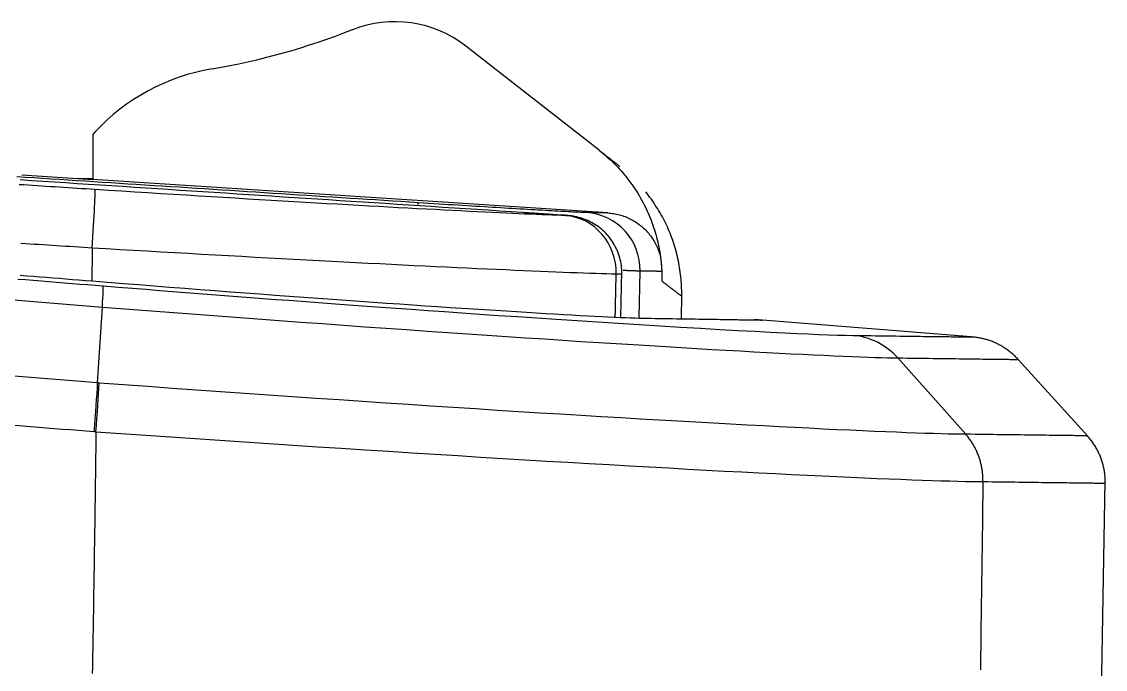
# Model space of a CAD drawing. Extents: x 0 to 395, y 0 to 289.
# Drawn here: x 235.1 to 244.5, y 152.59 to 158.21 of the extents above; entities that cross this region are included whole.
import ezdxf

# ---------------------------------------------------------------- set-up
doc = ezdxf.new("R2010")
doc.units = 0
doc.header["$LTSCALE"] = 10
doc.header["$MEASUREMENT"] = 0
doc.layers.add('1', color=7, linetype='CONTINUOUS')

msp = doc.modelspace()

# ---------------------------------------------------------------- linework, layer by layer
at = {"layer": '1'}
for p, q in [((240.1072, 157.0897), (238.9498, 157.9934)), ((235.7335, 157.246), (235.7165, 157.2276)), ((235.7165, 157.2276), (235.7165, 156.8349)), ((235.7165, 156.8335), (235.1, 156.8733)), ((232.4318, 156), (235.7996, 155.7297)), ((240.4553, 155.6357), (240.4624, 156.0416)), ((240.8199, 155.6283), (240.8235, 155.8367)), ((235.7587, 155.0717), (235.7996, 155.7297)), ((243.3331, 155.471), (241.4512, 155.6228)), ((235.7587, 155.0717), (232.3199, 155.3477)), ((243.2854, 154.6263), (242.6957, 155.2886)), ((244.4213, 149.9463), (244.4959, 154.2214))]:
    msp.add_line(p, q, dxfattribs=at)
for points in [[(240.1072, 157.0897), (240.1143, 157.0842), (240.1212, 157.0788), (240.1279, 157.0735), (240.1346, 157.0683), (240.141, 157.0633), (240.1474, 157.0583), (240.1535, 157.0535), (240.1596, 157.0488), (240.1655, 157.0442), (240.1713, 157.0397), (240.1769, 157.0353), (240.1824, 157.031), (240.1877, 157.0268), (240.1929, 157.0228), (240.1979, 157.0188), (240.2028, 157.015), (240.2076, 157.0113), (240.2122, 157.0077), (240.2167, 157.0042), (240.221, 157.0008), (240.2252, 156.9975), (240.2293, 156.9944), (240.2332, 156.9913), (240.237, 156.9884), (240.2406, 156.9855), (240.2441, 156.9828), (240.2474, 156.9802), (240.2506, 156.9777), (240.2537, 156.9753), (240.2566, 156.973), (240.2594, 156.9709), (240.262, 156.9688), (240.2645, 156.9669), (240.2668, 156.965), (240.269, 156.9633), (240.2711, 156.9617), (240.273, 156.9602), (240.2748, 156.9588), (240.2764, 156.9575), (240.2779, 156.9564), (240.2793, 156.9553), (240.2805, 156.9544), (240.2816, 156.9535), (240.2825, 156.9528), (240.2833, 156.9522), (240.2839, 156.9517), (240.2845, 156.9513), (240.2848, 156.951), (240.285, 156.9508), (240.2851, 156.9508)], [(240.1072, 157.0897), (240.1245, 157.076), (240.1415, 157.062), (240.1583, 157.0479), (240.1748, 157.0335), (240.1911, 157.0188), (240.2071, 157.004), (240.2229, 156.9889), (240.2384, 156.9736), (240.2536, 156.958), (240.2687, 156.9423), (240.2834, 156.9263), (240.298, 156.9101), (240.3122, 156.8936), (240.3263, 156.877), (240.3401, 156.8601), (240.3536, 156.843), (240.3669, 156.8256), (240.3799, 156.8081), (240.3927, 156.7903), (240.4053, 156.7722), (240.4176, 156.754), (240.4296, 156.7355), (240.4413, 156.7168), (240.4527, 156.698), (240.4638, 156.6791), (240.4746, 156.66), (240.485, 156.6408), (240.4952, 156.6215), (240.505, 156.602), (240.5146, 156.5824), (240.5238, 156.5627), (240.5327, 156.5428), (240.5413, 156.5228), (240.5496, 156.5027), (240.5576, 156.4824), (240.5652, 156.462), (240.5726, 156.4415), (240.5796, 156.4208), (240.5864, 156.4), (240.5928, 156.3791), (240.5989, 156.3581), (240.6047, 156.3369), (240.6102, 156.3155), (240.6153, 156.2941), (240.6201, 156.2725), (240.6246, 156.2509), (240.6287, 156.2293), (240.6325, 156.2075), (240.636, 156.1857), (240.6391, 156.1639)], [(238.5372, 156.6346), (238.4631, 156.6394), (238.3891, 156.6442), (238.3151, 156.6489), (238.241, 156.6537), (238.167, 156.6585), (238.093, 156.6633), (238.0189, 156.668), (237.9449, 156.6728), (237.8708, 156.6776), (237.7968, 156.6824), (237.7228, 156.6871), (237.6487, 156.6919), (237.5747, 156.6967), (237.5007, 156.7014), (237.4266, 156.7062), (237.3526, 156.711), (237.2785, 156.7158), (237.2045, 156.7205), (237.1305, 156.7253), (237.0564, 156.7301), (236.9824, 156.7349), (236.9084, 156.7396), (236.8343, 156.7444), (236.7603, 156.7492), (236.6862, 156.754), (236.6122, 156.7587), (236.5382, 156.7635), (236.4641, 156.7683), (236.3901, 156.7731), (236.3161, 156.7778), (236.242, 156.7826), (236.168, 156.7874), (236.0939, 156.7922), (236.0199, 156.7969), (235.9459, 156.8017), (235.8718, 156.8065), (235.7978, 156.8113), (235.7237, 156.816), (235.6497, 156.8208), (235.5757, 156.8256), (235.5016, 156.8304), (235.4276, 156.8351), (235.3536, 156.8399), (235.2795, 156.8447), (235.2055, 156.8495), (235.1314, 156.8542), (235.0574, 156.859)], [(235.0866, 156.8348), (235.1857, 156.8284), (235.2847, 156.822), (235.3837, 156.8156), (235.4827, 156.8092), (235.5818, 156.8027), (235.6808, 156.7963), (235.7798, 156.7899), (235.8788, 156.7835), (235.9779, 156.7771), (236.0769, 156.7707), (236.1759, 156.7642), (236.2749, 156.7578), (236.374, 156.7514), (236.473, 156.745), (236.572, 156.7386), (236.671, 156.7322), (236.77, 156.7257), (236.8691, 156.7193), (236.9681, 156.7129), (237.0671, 156.7065), (237.1661, 156.7001), (237.2652, 156.6937), (237.3642, 156.6872), (237.4632, 156.6808), (237.5622, 156.6744), (237.6612, 156.668), (237.7603, 156.6616), (237.8593, 156.6552), (237.9583, 156.6487), (238.0573, 156.6423), (238.1564, 156.6359), (238.2554, 156.6295), (238.3544, 156.6231), (238.4534, 156.6167), (238.5524, 156.6102), (238.6515, 156.6038), (238.7505, 156.5974), (238.8495, 156.591), (238.9485, 156.5846), (239.0476, 156.5782), (239.1466, 156.5717), (239.2456, 156.5653), (239.3446, 156.5589), (239.4436, 156.5525)], [(235.7165, 156.8442), (235.587, 156.8419)], [(240.1827, 156.5466), (240.0934, 156.5524), (240.0041, 156.5582), (239.9148, 156.5639), (239.8254, 156.5697), (239.7361, 156.5755), (239.6468, 156.5812), (239.5575, 156.587), (239.4681, 156.5928), (239.3788, 156.5985), (239.2895, 156.6043), (239.2002, 156.6101), (239.1108, 156.6158), (239.0215, 156.6216), (238.9322, 156.6274), (238.8429, 156.6331), (238.7535, 156.6389), (238.6642, 156.6446), (238.5749, 156.6504), (238.4856, 156.6562), (238.3962, 156.6619), (238.3069, 156.6677), (238.2176, 156.6735), (238.1283, 156.6792), (238.0389, 156.685), (237.9496, 156.6908), (237.8603, 156.6965), (237.771, 156.7023), (237.6816, 156.7081), (237.5923, 156.7138), (237.503, 156.7196), (237.4137, 156.7254), (237.3243, 156.7311), (237.235, 156.7369), (237.1457, 156.7427), (237.0564, 156.7484), (236.967, 156.7542), (236.8777, 156.76), (236.7884, 156.7657), (236.6991, 156.7715), (236.6097, 156.7773), (236.5204, 156.783), (236.4311, 156.7888), (236.3418, 156.7946), (236.2524, 156.8003), (236.1631, 156.8061), (236.0738, 156.8118), (235.9845, 156.8176), (235.8951, 156.8234), (235.8058, 156.8291), (235.7165, 156.8349)], [(235.7165, 156.8349), (235.7165, 156.8349), (235.7165, 156.8349), (235.7165, 156.8348), (235.7165, 156.8348), (235.7165, 156.8348), (235.7165, 156.8347), (235.7165, 156.8347), (235.7165, 156.8347), (235.7165, 156.8347), (235.7165, 156.8346), (235.7165, 156.8346), (235.7165, 156.8346), (235.7165, 156.8346), (235.7165, 156.8345), (235.7165, 156.8345), (235.7165, 156.8345), (235.7165, 156.8345), (235.7165, 156.8344), (235.7165, 156.8344), (235.7165, 156.8344), (235.7165, 156.8343), (235.7165, 156.8343), (235.7165, 156.8343), (235.7165, 156.8343), (235.7165, 156.8342), (235.7165, 156.8342), (235.7165, 156.8342), (235.7165, 156.8342), (235.7165, 156.8341), (235.7165, 156.8341), (235.7165, 156.8341), (235.7165, 156.834), (235.7165, 156.834), (235.7165, 156.834), (235.7165, 156.834), (235.7165, 156.8339), (235.7165, 156.8339), (235.7165, 156.8339), (235.7165, 156.8339), (235.7165, 156.8338), (235.7165, 156.8338), (235.7165, 156.8338), (235.7165, 156.8337), (235.7165, 156.8337), (235.7165, 156.8337), (235.7165, 156.8337), (235.7165, 156.8336), (235.7165, 156.8336), (235.7165, 156.8336), (235.7165, 156.8335)], [(235.7356, 156.7489), (235.6969, 156.7514), (235.6583, 156.7539), (235.6196, 156.7564), (235.5809, 156.7589), (235.5423, 156.7614), (235.5036, 156.7638), (235.4649, 156.7663), (235.4263, 156.7688), (235.3876, 156.7713), (235.3489, 156.7738), (235.3103, 156.7763), (235.2716, 156.7788), (235.2329, 156.7813), (235.1943, 156.7837), (235.1556, 156.7862), (235.1169, 156.7887), (235.0783, 156.7912)], [(239.8143, 156.5229), (239.7776, 156.5241), (239.7386, 156.5255), (239.6974, 156.527), (239.6542, 156.5287), (239.6089, 156.5305), (239.5617, 156.5325), (239.5127, 156.5346), (239.4619, 156.5368), (239.4093, 156.5392), (239.3547, 156.5416), (239.2981, 156.5443), (239.2394, 156.547), (239.1784, 156.5499), (239.115, 156.553), (239.0492, 156.5562), (238.981, 156.5596), (238.9105, 156.5632), (238.8379, 156.5669), (238.7633, 156.5707), (238.6869, 156.5747), (238.6088, 156.5788), (238.5292, 156.583), (238.448, 156.5874), (238.3654, 156.5918), (238.2813, 156.5964), (238.1958, 156.6011), (238.1088, 156.6059), (238.0204, 156.6109), (237.9306, 156.6159), (237.8393, 156.6211), (237.7467, 156.6264), (237.6526, 156.6318), (237.5571, 156.6373), (237.4602, 156.6429), (237.3619, 156.6487), (237.2622, 156.6546), (237.1611, 156.6606), (237.0587, 156.6667), (236.9549, 156.6729), (236.8499, 156.6792), (236.7436, 156.6857), (236.6362, 156.6923), (236.5276, 156.699), (236.4179, 156.7058), (236.3071, 156.7127), (236.1951, 156.7197), (236.082, 156.7268), (235.9677, 156.7341), (235.8522, 156.7414), (235.7356, 156.7489)], [(240.8231, 155.8115), (240.8232, 155.832), (240.8232, 155.8525), (240.8228, 155.8728), (240.8222, 155.8931), (240.8214, 155.9133), (240.8202, 155.9334), (240.8188, 155.9534), (240.8172, 155.9733), (240.8153, 155.9931), (240.8131, 156.0129), (240.8106, 156.0325), (240.8079, 156.0521), (240.805, 156.0716), (240.8017, 156.091), (240.7982, 156.1102), (240.7945, 156.1295), (240.7905, 156.1486), (240.7862, 156.1676), (240.7816, 156.1865), (240.7768, 156.2054), (240.7718, 156.2241), (240.7664, 156.2428), (240.7608, 156.2614), (240.755, 156.2799), (240.7489, 156.2983), (240.7425, 156.3166), (240.7358, 156.3349), (240.7289, 156.353), (240.7218, 156.371), (240.7143, 156.389), (240.7066, 156.4069), (240.6987, 156.4247), (240.6905, 156.4424), (240.682, 156.46), (240.6732, 156.4775), (240.6642, 156.4949), (240.655, 156.5122), (240.6454, 156.5295), (240.6356, 156.5467), (240.6256, 156.5637), (240.6152, 156.5807), (240.6047, 156.5976), (240.5938, 156.6144), (240.5827, 156.6311), (240.5713, 156.6478), (240.5597, 156.6643), (240.5478, 156.6808), (240.5356, 156.6971), (240.5232, 156.7134), (240.5105, 156.7296)], [(239.9985, 156.5493), (239.9923, 156.5494), (239.9848, 156.5496), (239.976, 156.5499), (239.9659, 156.5502), (239.9546, 156.5507), (239.942, 156.5512), (239.9282, 156.5519), (239.9131, 156.5526), (239.8968, 156.5533), (239.8792, 156.5542), (239.8604, 156.5552), (239.8404, 156.5562), (239.8192, 156.5573), (239.7969, 156.5585), (239.7733, 156.5597), (239.7487, 156.5611), (239.7228, 156.5625), (239.6959, 156.564), (239.668, 156.5655), (239.6392, 156.5672), (239.6096, 156.5688), (239.5792, 156.5706), (239.5483, 156.5723), (239.5168, 156.5742), (239.485, 156.576), (239.4528, 156.5779), (239.4203, 156.5798), (239.3874, 156.5818), (239.3542, 156.5837), (239.3207, 156.5857), (239.2868, 156.5878), (239.2525, 156.5899), (239.2179, 156.5919), (239.1828, 156.5941), (239.1474, 156.5962), (239.1115, 156.5984), (239.075, 156.6007), (239.038, 156.603), (239.0004, 156.6053), (238.9621, 156.6077), (238.923, 156.6101), (238.8832, 156.6126), (238.8426, 156.6151), (238.8012, 156.6178), (238.759, 156.6204), (238.7161, 156.6231), (238.6725, 156.6259), (238.6281, 156.6288), (238.583, 156.6317), (238.5372, 156.6346)], [(239.4436, 156.5525), (239.4612, 156.5513), (239.4785, 156.5502), (239.4955, 156.5491), (239.5123, 156.548), (239.5289, 156.5469), (239.5453, 156.5458), (239.5615, 156.5447), (239.5775, 156.5436), (239.5933, 156.5425), (239.6089, 156.5414), (239.6241, 156.5403), (239.639, 156.5393), (239.6535, 156.5383), (239.6676, 156.5372), (239.6812, 156.5363), (239.6943, 156.5353), (239.7068, 156.5344), (239.7188, 156.5335), (239.7302, 156.5326), (239.741, 156.5318), (239.7511, 156.531), (239.7606, 156.5303), (239.7694, 156.5296), (239.7776, 156.5289), (239.7851, 156.5283), (239.792, 156.5277), (239.7984, 156.5271), (239.8041, 156.5266), (239.8093, 156.5262), (239.814, 156.5257), (239.8182, 156.5253), (239.8218, 156.5249), (239.825, 156.5246), (239.8278, 156.5243), (239.8302, 156.524), (239.8321, 156.5237), (239.8337, 156.5235), (239.8349, 156.5233), (239.8358, 156.5231), (239.8362, 156.5229), (239.8361, 156.5228), (239.8357, 156.5227), (239.8348, 156.5226), (239.8335, 156.5225), (239.8316, 156.5225), (239.8293, 156.5225), (239.8264, 156.5225), (239.823, 156.5226), (239.8189, 156.5227), (239.8143, 156.5229)], [(240.1827, 156.5466), (240.1798, 156.5467), (240.1768, 156.5467), (240.1737, 156.5468), (240.1707, 156.5468), (240.1676, 156.5469), (240.1645, 156.5469), (240.1613, 156.5469), (240.1582, 156.547), (240.155, 156.547), (240.1517, 156.5471), (240.1485, 156.5471), (240.1452, 156.5472), (240.1419, 156.5472), (240.1385, 156.5473), (240.1352, 156.5473), (240.1318, 156.5474), (240.1283, 156.5474), (240.1249, 156.5475), (240.1214, 156.5475), (240.1179, 156.5476), (240.1143, 156.5476), (240.1108, 156.5477), (240.1072, 156.5477), (240.1035, 156.5478), (240.0999, 156.5478), (240.0962, 156.5479), (240.0924, 156.5479), (240.0887, 156.548), (240.0849, 156.548), (240.0811, 156.5481), (240.0773, 156.5481), (240.0734, 156.5482), (240.0695, 156.5482), (240.0656, 156.5483), (240.0616, 156.5484), (240.0576, 156.5484), (240.0536, 156.5485), (240.0495, 156.5485), (240.0454, 156.5486), (240.0413, 156.5486), (240.0372, 156.5487), (240.033, 156.5488), (240.0288, 156.5488), (240.0246, 156.5489), (240.0203, 156.5489), (240.016, 156.549), (240.0117, 156.5491), (240.0073, 156.5491), (240.0029, 156.5492), (239.9985, 156.5493)], [(240.1827, 156.5466), (240.1955, 156.5456), (240.2083, 156.5443), (240.2209, 156.5427), (240.2335, 156.5408), (240.246, 156.5385), (240.2584, 156.536), (240.2708, 156.5331), (240.283, 156.5299), (240.2952, 156.5264), (240.3074, 156.5226), (240.3194, 156.5185), (240.3314, 156.5141), (240.3433, 156.5093), (240.3551, 156.5042), (240.3668, 156.4989), (240.3782, 156.4933), (240.3895, 156.4874), (240.4006, 156.4812), (240.4115, 156.4748), (240.4223, 156.4681), (240.4329, 156.4611), (240.4433, 156.4539), (240.4536, 156.4463), (240.4636, 156.4385), (240.4735, 156.4305), (240.4833, 156.4221), (240.4928, 156.4135), (240.5021, 156.4047), (240.5111, 156.3957), (240.5199, 156.3864), (240.5284, 156.377), (240.5367, 156.3674), (240.5447, 156.3575), (240.5524, 156.3475), (240.5599, 156.3373), (240.5672, 156.3268), (240.5742, 156.3162), (240.5809, 156.3054), (240.5874, 156.2943), (240.5936, 156.2831), (240.5995, 156.2717), (240.6052, 156.2602), (240.6105, 156.2486), (240.6155, 156.2368), (240.6202, 156.225), (240.6246, 156.213), (240.6286, 156.2009), (240.6324, 156.1887), (240.6359, 156.1763), (240.6391, 156.1639)], [(240.3022, 155.9828), (240.3033, 156.0007), (240.3039, 156.0184), (240.3037, 156.0361), (240.303, 156.0537), (240.3017, 156.0712), (240.2997, 156.0887), (240.2971, 156.1062), (240.2939, 156.1235), (240.29, 156.1408), (240.2856, 156.158), (240.2806, 156.1749), (240.2749, 156.1917), (240.2687, 156.2083), (240.2619, 156.2246), (240.2545, 156.2406), (240.2466, 156.2564), (240.2381, 156.2718), (240.2291, 156.287), (240.2196, 156.3018), (240.2095, 156.3162), (240.199, 156.3303), (240.1879, 156.344), (240.1765, 156.3573), (240.1645, 156.3701), (240.1522, 156.3826), (240.1394, 156.3945), (240.1263, 156.406), (240.1127, 156.417), (240.0988, 156.4275), (240.0846, 156.4375), (240.07, 156.447), (240.0551, 156.4559), (240.0398, 156.4643), (240.0243, 156.4721), (240.0086, 156.4793), (239.9926, 156.4859), (239.9765, 156.492), (239.9604, 156.4975), (239.9443, 156.5025), (239.9283, 156.507), (239.9125, 156.511), (239.897, 156.5145), (239.8819, 156.5176), (239.8671, 156.5202), (239.8528, 156.5223), (239.8388, 156.5239), (239.825, 156.5251), (239.8116, 156.5258), (239.7984, 156.526), (239.7853, 156.5257)], [(235.7121, 156.2413), (235.6734, 156.2438), (235.6347, 156.2463), (235.5961, 156.2487), (235.5574, 156.2512), (235.5187, 156.2537), (235.4801, 156.2562), (235.4414, 156.2587), (235.4027, 156.2612), (235.3641, 156.2637), (235.3254, 156.2662), (235.2867, 156.2686), (235.2481, 156.2711), (235.2094, 156.2736), (235.1707, 156.2761), (235.1321, 156.2786), (235.0934, 156.2811)], [(235.7121, 156.2413), (235.712, 156.2356), (235.7119, 156.2299), (235.7118, 156.2242), (235.7118, 156.2185), (235.7117, 156.2128), (235.7116, 156.2071), (235.7115, 156.2014), (235.7114, 156.1957), (235.7114, 156.19), (235.7113, 156.1844), (235.7112, 156.1787), (235.7111, 156.173), (235.711, 156.1673), (235.7109, 156.1616), (235.7109, 156.1559), (235.7108, 156.1502), (235.7107, 156.1445), (235.7106, 156.1388), (235.7105, 156.1331), (235.7105, 156.1274), (235.7104, 156.1217), (235.7103, 156.116), (235.7102, 156.1104), (235.7101, 156.1047), (235.71, 156.099), (235.71, 156.0933), (235.7099, 156.0876), (235.7098, 156.0819), (235.7097, 156.0762), (235.7096, 156.0705), (235.7096, 156.0648), (235.7095, 156.0591), (235.7094, 156.0534), (235.7093, 156.0477), (235.7092, 156.042), (235.7092, 156.0364), (235.7091, 156.0307), (235.709, 156.025), (235.7089, 156.0193), (235.7088, 156.0136), (235.7087, 156.0079), (235.7087, 156.0022), (235.7086, 155.9965), (235.7085, 155.9908), (235.7084, 155.9851), (235.7083, 155.9794), (235.7083, 155.9737), (235.7082, 155.968), (235.7081, 155.9624), (235.708, 155.9567)], [(240.2546, 156.0144), (240.2142, 156.0155), (240.171, 156.0167), (240.1252, 156.0182), (240.0767, 156.0198), (240.0255, 156.0215), (239.9716, 156.0235), (239.9152, 156.0256), (239.8563, 156.0278), (239.7948, 156.0302), (239.7308, 156.0328), (239.6644, 156.0355), (239.5956, 156.0383), (239.5244, 156.0413), (239.4509, 156.0445), (239.3751, 156.0477), (239.2971, 156.0512), (239.2169, 156.0548), (239.1345, 156.0585), (239.0501, 156.0624), (238.9636, 156.0664), (238.8751, 156.0705), (238.7847, 156.0748), (238.6924, 156.0793), (238.5983, 156.0838), (238.5024, 156.0886), (238.4048, 156.0934), (238.3056, 156.0984), (238.2047, 156.1035), (238.1023, 156.1088), (237.9984, 156.1141), (237.8931, 156.1196), (237.7865, 156.1252), (237.6786, 156.1308), (237.5694, 156.1366), (237.4591, 156.1425), (237.3477, 156.1485), (237.2353, 156.1546), (237.1219, 156.1608), (237.0077, 156.1671), (236.8926, 156.1734), (236.7768, 156.1799), (236.6603, 156.1864), (236.5432, 156.193), (236.4255, 156.1997), (236.3074, 156.2064), (236.1889, 156.2133), (236.07, 156.2202), (235.9509, 156.2272), (235.8315, 156.2342), (235.7121, 156.2413)], [(240.6391, 156.1639), (240.6394, 156.1614), (240.6397, 156.1589), (240.64, 156.1564), (240.6404, 156.1538), (240.6407, 156.1513), (240.641, 156.1488), (240.6413, 156.1463), (240.6416, 156.1438), (240.6419, 156.1413), (240.6422, 156.1388), (240.6425, 156.1363), (240.6428, 156.1338), (240.643, 156.1313), (240.6433, 156.1288), (240.6436, 156.1263), (240.6438, 156.1237), (240.6441, 156.1212), (240.6444, 156.1187), (240.6446, 156.1162), (240.6449, 156.1137), (240.6451, 156.1112), (240.6453, 156.1087), (240.6456, 156.1062), (240.6458, 156.1037), (240.646, 156.1012), (240.6462, 156.0987), (240.6465, 156.0962), (240.6467, 156.0937), (240.6469, 156.0912), (240.6471, 156.0887), (240.6473, 156.0862), (240.6475, 156.0837), (240.6477, 156.0812), (240.6478, 156.0787), (240.648, 156.0762), (240.6482, 156.0737), (240.6484, 156.0712), (240.6485, 156.0687), (240.6487, 156.0662), (240.6488, 156.0637), (240.649, 156.0612), (240.6491, 156.0587), (240.6493, 156.0562), (240.6494, 156.0537), (240.6496, 156.0512), (240.6497, 156.0487), (240.6498, 156.0463), (240.6499, 156.0438), (240.6501, 156.0413), (240.6502, 156.0388)], [(235.0658, 155.9729), (235.1331, 155.9674), (235.2005, 155.962), (235.2679, 155.9566), (235.3352, 155.9512), (235.4026, 155.9458), (235.4699, 155.9404), (235.5373, 155.935), (235.6047, 155.9296), (235.672, 155.9242), (235.7394, 155.9188), (235.8068, 155.9134)], [(235.0874, 156.0065), (235.144, 156.002), (235.2006, 155.9974), (235.2572, 155.9929), (235.3137, 155.9883), (235.3703, 155.9838), (235.4269, 155.9793), (235.4835, 155.9747), (235.5401, 155.9702), (235.5966, 155.9656), (235.6532, 155.9611), (235.7098, 155.9565)], [(240.2467, 155.6448), (240.2468, 155.6521), (240.247, 155.6594), (240.2471, 155.6667), (240.2473, 155.674), (240.2475, 155.6813), (240.2476, 155.6886), (240.2478, 155.696), (240.2479, 155.7033), (240.2481, 155.7106), (240.2482, 155.7179), (240.2484, 155.7253), (240.2486, 155.7326), (240.2487, 155.74), (240.2489, 155.7473), (240.249, 155.7546), (240.2492, 155.762), (240.2493, 155.7694), (240.2495, 155.7767), (240.2497, 155.7841), (240.2498, 155.7915), (240.25, 155.7988), (240.2501, 155.8062), (240.2503, 155.8136), (240.2505, 155.821), (240.2506, 155.8284), (240.2508, 155.8358), (240.2509, 155.8431), (240.2511, 155.8505), (240.2512, 155.858), (240.2514, 155.8654), (240.2516, 155.8728), (240.2517, 155.8802), (240.2519, 155.8876), (240.252, 155.895), (240.2522, 155.9025), (240.2524, 155.9099), (240.2525, 155.9173), (240.2527, 155.9248), (240.2528, 155.9322), (240.253, 155.9397), (240.2532, 155.9471), (240.2533, 155.9546), (240.2535, 155.962), (240.2536, 155.9695), (240.2538, 155.977), (240.254, 155.9844), (240.2541, 155.9919), (240.2543, 155.9994), (240.2544, 156.0069), (240.2546, 156.0144)], [(240.3032, 156.0141), (240.3034, 156.0141), (240.3036, 156.0141), (240.3037, 156.014), (240.3038, 156.014), (240.3038, 156.014), (240.3038, 156.0139), (240.3037, 156.0139), (240.3036, 156.0139), (240.3034, 156.0138), (240.3032, 156.0138), (240.3029, 156.0138), (240.3026, 156.0138), (240.3022, 156.0137), (240.3018, 156.0137), (240.3013, 156.0137), (240.3008, 156.0137), (240.3002, 156.0137), (240.2996, 156.0137), (240.299, 156.0137), (240.2982, 156.0137), (240.2975, 156.0136), (240.2967, 156.0136), (240.2958, 156.0136), (240.2949, 156.0136), (240.294, 156.0136), (240.293, 156.0137), (240.2919, 156.0137), (240.2908, 156.0137), (240.2897, 156.0137), (240.2885, 156.0137), (240.2872, 156.0137), (240.2859, 156.0137), (240.2846, 156.0137), (240.2832, 156.0138), (240.2818, 156.0138), (240.2803, 156.0138), (240.2788, 156.0138), (240.2772, 156.0139), (240.2756, 156.0139), (240.2739, 156.0139), (240.2722, 156.014), (240.2704, 156.014), (240.2686, 156.014), (240.2667, 156.0141), (240.2648, 156.0141), (240.2629, 156.0142), (240.2608, 156.0142), (240.2588, 156.0143), (240.2567, 156.0143), (240.2546, 156.0144)], [(240.2957, 155.6427), (240.3038, 156.0418)], [(240.4624, 156.0416), (240.461, 156.0416), (240.4595, 156.0416), (240.458, 156.0417), (240.4564, 156.0417), (240.4548, 156.0417), (240.453, 156.0418), (240.4512, 156.0418), (240.4494, 156.0419), (240.4475, 156.0419), (240.4455, 156.042), (240.4435, 156.042), (240.4414, 156.0421), (240.4392, 156.0422), (240.437, 156.0422), (240.4347, 156.0423), (240.4324, 156.0424), (240.43, 156.0425), (240.4275, 156.0425), (240.425, 156.0426), (240.4224, 156.0427), (240.4197, 156.0428), (240.417, 156.0429), (240.4142, 156.043), (240.4114, 156.0431), (240.4085, 156.0432), (240.4055, 156.0433), (240.4025, 156.0434), (240.3994, 156.0436), (240.3963, 156.0437), (240.3931, 156.0438), (240.3898, 156.0439), (240.3865, 156.044), (240.3831, 156.0442), (240.3797, 156.0443), (240.3762, 156.0445), (240.3726, 156.0446), (240.369, 156.0447), (240.3653, 156.0449), (240.3615, 156.045), (240.3577, 156.0452), (240.3539, 156.0453), (240.3499, 156.0455), (240.3459, 156.0457), (240.3419, 156.0458), (240.3378, 156.046), (240.3336, 156.0462), (240.3294, 156.0463), (240.3251, 156.0465), (240.3208, 156.0467), (240.3164, 156.0469)], [(240.6528, 156.0388), (240.6496, 156.0389), (240.6465, 156.039), (240.6433, 156.039), (240.6401, 156.0391), (240.6368, 156.0391), (240.6336, 156.0392), (240.6303, 156.0392), (240.627, 156.0393), (240.6236, 156.0393), (240.6202, 156.0394), (240.6168, 156.0394), (240.6134, 156.0395), (240.6099, 156.0396), (240.6064, 156.0396), (240.6029, 156.0397), (240.5994, 156.0397), (240.5958, 156.0398), (240.5922, 156.0398), (240.5886, 156.0399), (240.5849, 156.0399), (240.5813, 156.04), (240.5775, 156.04), (240.5738, 156.0401), (240.57, 156.0402), (240.5663, 156.0402), (240.5624, 156.0403), (240.5586, 156.0403), (240.5547, 156.0404), (240.5508, 156.0404), (240.5469, 156.0405), (240.5429, 156.0405), (240.5389, 156.0406), (240.5349, 156.0407), (240.5309, 156.0407), (240.5268, 156.0408), (240.5227, 156.0408), (240.5186, 156.0409), (240.5144, 156.0409), (240.5102, 156.041), (240.506, 156.041), (240.5018, 156.0411), (240.4975, 156.0411), (240.4932, 156.0412), (240.4889, 156.0413), (240.4846, 156.0413), (240.4802, 156.0414), (240.4758, 156.0414), (240.4714, 156.0415), (240.4669, 156.0415), (240.4624, 156.0416)], [(240.6502, 156.0388), (240.6502, 156.0371), (240.6503, 156.0353), (240.6504, 156.0336), (240.6504, 156.0319), (240.6505, 156.0302), (240.6506, 156.0285), (240.6506, 156.0268), (240.6507, 156.025), (240.6507, 156.0233), (240.6508, 156.0216), (240.6509, 156.0199), (240.6509, 156.0182), (240.651, 156.0165), (240.651, 156.0147), (240.651, 156.013), (240.6511, 156.0113), (240.6511, 156.0096), (240.6512, 156.0079), (240.6512, 156.0062), (240.6512, 156.0045), (240.6513, 156.0027), (240.6513, 156.001), (240.6513, 155.9993), (240.6513, 155.9976), (240.6514, 155.9959), (240.6514, 155.9942), (240.6514, 155.9925), (240.6514, 155.9908), (240.6514, 155.9891), (240.6514, 155.9873), (240.6515, 155.9856), (240.6515, 155.9839), (240.6515, 155.9822), (240.6515, 155.9805), (240.6515, 155.9788), (240.6515, 155.9771), (240.6515, 155.9754), (240.6515, 155.9737), (240.6515, 155.972), (240.6515, 155.9703), (240.6514, 155.9686), (240.6514, 155.9669), (240.6514, 155.9652), (240.6514, 155.9635), (240.6514, 155.9618), (240.6514, 155.9601), (240.6513, 155.9584), (240.6513, 155.9567), (240.6513, 155.955), (240.6513, 155.9533)], [(235.7098, 155.9565), (235.8455, 155.9457), (235.9806, 155.9349), (236.115, 155.9243), (236.2487, 155.9138), (236.3818, 155.9034), (236.5141, 155.8932), (236.6459, 155.883), (236.7769, 155.873), (236.9073, 155.8631), (237.037, 155.8533), (237.166, 155.8437), (237.2944, 155.8341), (237.4219, 155.8247), (237.5477, 155.8155), (237.6717, 155.8065), (237.7939, 155.7977), (237.9142, 155.7891), (238.0327, 155.7806), (238.1494, 155.7724), (238.2643, 155.7644), (238.3775, 155.7566), (238.4888, 155.7489), (238.5982, 155.7415), (238.7059, 155.7342), (238.8116, 155.7272), (238.9151, 155.7204), (239.0157, 155.7138), (239.1136, 155.7075), (239.2086, 155.7014), (239.3009, 155.6956), (239.3905, 155.69), (239.4773, 155.6847), (239.5614, 155.6796), (239.6427, 155.6748), (239.7213, 155.6702), (239.7971, 155.6658), (239.8701, 155.6617), (239.9401, 155.6579), (240.0068, 155.6543), (240.07, 155.651), (240.1298, 155.648), (240.1862, 155.6453), (240.2392, 155.6428), (240.2888, 155.6406), (240.3351, 155.6387), (240.378, 155.637), (240.4175, 155.6356), (240.4535, 155.6345), (240.4862, 155.6337), (240.5153, 155.6331)], [(235.8068, 155.9134), (235.9361, 155.903), (236.0607, 155.8931), (236.1799, 155.8837), (236.2952, 155.8746), (236.4082, 155.8657), (236.5205, 155.8569), (236.6327, 155.8482), (236.7453, 155.8394), (236.8582, 155.8307), (236.9709, 155.8221), (237.0833, 155.8135), (237.1949, 155.805), (237.3058, 155.7966), (237.4159, 155.7883), (237.5256, 155.7801), (237.6352, 155.772), (237.7457, 155.7638), (237.858, 155.7555), (237.9732, 155.747), (238.0923, 155.7384), (238.2161, 155.7294), (238.3453, 155.7201), (238.4802, 155.7104), (238.6207, 155.7004), (238.7666, 155.6901), (238.9176, 155.6796), (239.0734, 155.6688), (239.2336, 155.6578), (239.398, 155.6466), (239.5664, 155.6353), (239.7385, 155.6238), (239.914, 155.6123), (240.0924, 155.6008), (240.2728, 155.5893), (240.4542, 155.5779), (240.6351, 155.5667), (240.8132, 155.556), (240.9864, 155.5458), (241.1526, 155.5362), (241.3101, 155.5274), (241.4571, 155.5195), (241.5924, 155.5124), (241.7152, 155.5063), (241.8251, 155.5011), (241.9234, 155.4966), (242.0128, 155.4929), (242.0954, 155.4897), (242.1724, 155.4871), (242.244, 155.4851), (242.308, 155.4839)], [(240.8233, 155.8229), (240.8232, 155.8229), (240.823, 155.8231), (240.8227, 155.8233), (240.8222, 155.8237), (240.8216, 155.8241), (240.8209, 155.8247), (240.82, 155.8254), (240.8189, 155.8262), (240.8178, 155.8271), (240.8165, 155.828), (240.815, 155.8291), (240.8135, 155.8303), (240.8117, 155.8316), (240.8099, 155.8331), (240.8079, 155.8346), (240.8057, 155.8362), (240.8035, 155.8379), (240.8011, 155.8397), (240.7985, 155.8417), (240.7958, 155.8437), (240.793, 155.8458), (240.79, 155.8481), (240.7869, 155.8504), (240.7837, 155.8529), (240.7803, 155.8554), (240.7768, 155.8581), (240.7732, 155.8609), (240.7694, 155.8637), (240.7655, 155.8667), (240.7614, 155.8698), (240.7572, 155.873), (240.7529, 155.8763), (240.7484, 155.8797), (240.7438, 155.8832), (240.739, 155.8868), (240.7341, 155.8905), (240.7291, 155.8943), (240.7239, 155.8982), (240.7186, 155.9022), (240.7132, 155.9063), (240.7076, 155.9106), (240.7019, 155.9149), (240.6961, 155.9193), (240.6901, 155.9239), (240.6839, 155.9285), (240.6777, 155.9332), (240.6713, 155.9381), (240.6647, 155.9431), (240.658, 155.9481), (240.6513, 155.9533)], [(235.7996, 155.7297), (235.9932, 155.7146), (236.1865, 155.6996), (236.3795, 155.6848), (236.5719, 155.6701), (236.7638, 155.6556), (236.9548, 155.6413), (237.1449, 155.6271), (237.334, 155.6131), (237.5218, 155.5993), (237.7082, 155.5858), (237.8932, 155.5724), (238.0765, 155.5593), (238.2581, 155.5465), (238.4378, 155.5338), (238.6155, 155.5214), (238.791, 155.5093), (238.9643, 155.4975), (239.1352, 155.4859), (239.3036, 155.4746), (239.4693, 155.4635), (239.6323, 155.4528), (239.7923, 155.4424), (239.9494, 155.4323), (240.1033, 155.4225), (240.2539, 155.413), (240.4013, 155.4038), (240.5452, 155.3949), (240.6855, 155.3864), (240.8222, 155.3782), (240.9551, 155.3704), (241.0841, 155.3629), (241.2092, 155.3558), (241.3302, 155.3489), (241.4472, 155.3425), (241.5599, 155.3364), (241.6683, 155.3306), (241.7723, 155.3253), (241.8718, 155.3202), (241.9668, 155.3156), (242.0572, 155.3113), (242.1429, 155.3074), (242.224, 155.3038), (242.3003, 155.3006), (242.3718, 155.2978), (242.4383, 155.2953), (242.4998, 155.2932), (242.5564, 155.2915), (242.6079, 155.2902), (242.6543, 155.2892), (242.6957, 155.2886)], [(240.5153, 155.6331), (240.5551, 155.6325), (240.594, 155.6318), (240.6322, 155.6312), (240.6695, 155.6306), (240.706, 155.63), (240.7417, 155.6295), (240.7767, 155.6289), (240.8108, 155.6284), (240.8441, 155.6279), (240.8766, 155.6273), (240.9083, 155.6268), (240.9392, 155.6264), (240.9693, 155.6259), (240.9986, 155.6254), (241.0271, 155.625), (241.0548, 155.6245), (241.0817, 155.6241), (241.1078, 155.6237), (241.1331, 155.6233), (241.1576, 155.6229), (241.1813, 155.6226), (241.2042, 155.6222), (241.2263, 155.6218), (241.2477, 155.6215), (241.2682, 155.6212), (241.2879, 155.6209), (241.3068, 155.6206), (241.3249, 155.6203), (241.3422, 155.62), (241.3587, 155.6198), (241.3744, 155.6195), (241.3893, 155.6193), (241.4034, 155.6191), (241.4167, 155.6189), (241.4292, 155.6187), (241.4409, 155.6185), (241.4518, 155.6183), (241.4619, 155.6182), (241.4711, 155.618), (241.4796, 155.6179), (241.4873, 155.6178), (241.4941, 155.6177), (241.5002, 155.6176), (241.5054, 155.6175), (241.5098, 155.6174), (241.5134, 155.6174), (241.5162, 155.6173), (241.5182, 155.6173), (241.5194, 155.6173), (241.5198, 155.6173)], [(242.308, 155.4839), (242.3489, 155.4833), (242.389, 155.4828), (242.4283, 155.4823), (242.4668, 155.4817), (242.5045, 155.4812), (242.5414, 155.4807), (242.5775, 155.4802), (242.6128, 155.4798), (242.6473, 155.4793), (242.6809, 155.4788), (242.7136, 155.4784), (242.7455, 155.478), (242.7766, 155.4776), (242.8068, 155.4772), (242.8361, 155.4768), (242.8645, 155.4764), (242.8921, 155.4761), (242.9189, 155.4757), (242.9448, 155.4754), (242.9698, 155.4751), (242.994, 155.4748), (243.0174, 155.4745), (243.04, 155.4742), (243.0617, 155.4739), (243.0826, 155.4737), (243.1028, 155.4734), (243.1221, 155.4732), (243.1406, 155.473), (243.1584, 155.4727), (243.1753, 155.4725), (243.1915, 155.4723), (243.2069, 155.4721), (243.2215, 155.4719), (243.2353, 155.4717), (243.2483, 155.4715), (243.2605, 155.4714), (243.2719, 155.4712), (243.2825, 155.4711), (243.2923, 155.4709), (243.3013, 155.4708), (243.3094, 155.4707), (243.3167, 155.4706), (243.3231, 155.4705), (243.3287, 155.4704), (243.3334, 155.4703), (243.3372, 155.4702), (243.3402, 155.4702), (243.3423, 155.4702), (243.3436, 155.4702), (243.3441, 155.4701)], [(243.7395, 155.2754), (243.733, 155.2823), (243.7264, 155.2891), (243.7197, 155.2958), (243.713, 155.3024), (243.7062, 155.3088), (243.6994, 155.3151), (243.6925, 155.3213), (243.6855, 155.3274), (243.6785, 155.3333), (243.6714, 155.3391), (243.6642, 155.3448), (243.657, 155.3504), (243.6498, 155.3558), (243.6424, 155.3612), (243.6351, 155.3664), (243.6276, 155.3714), (243.6201, 155.3764), (243.6125, 155.3812), (243.6049, 155.3859), (243.5972, 155.3905), (243.5895, 155.395), (243.5817, 155.3993), (243.5738, 155.4035), (243.5659, 155.4076), (243.5579, 155.4116), (243.5498, 155.4154), (243.5417, 155.4191), (243.5336, 155.4227), (243.5253, 155.4262), (243.5171, 155.4296), (243.5087, 155.4328), (243.5003, 155.4359), (243.4918, 155.4389), (243.4833, 155.4417), (243.4747, 155.4444), (243.4661, 155.447), (243.4574, 155.4495), (243.4486, 155.4519), (243.4398, 155.4541), (243.4309, 155.4562), (243.4219, 155.4582), (243.4129, 155.4601), (243.4039, 155.4618), (243.3947, 155.4634), (243.3855, 155.4649), (243.3763, 155.4663), (243.367, 155.4676), (243.3576, 155.4687), (243.3482, 155.4697), (243.3387, 155.4706)], [(242.6957, 155.2886), (242.7369, 155.2881), (242.7773, 155.2876), (242.8169, 155.2871), (242.8556, 155.2866), (242.8936, 155.2861), (242.9307, 155.2856), (242.9669, 155.2851), (243.0024, 155.2847), (243.037, 155.2842), (243.0708, 155.2838), (243.1038, 155.2834), (243.1359, 155.283), (243.1673, 155.2826), (243.1977, 155.2822), (243.2274, 155.2818), (243.2562, 155.2814), (243.2842, 155.2811), (243.3114, 155.2807), (243.3377, 155.2804), (243.3632, 155.2801), (243.3879, 155.2798), (243.4117, 155.2795), (243.4347, 155.2792), (243.4569, 155.2789), (243.4782, 155.2786), (243.4987, 155.2784), (243.5184, 155.2781), (243.5372, 155.2779), (243.5552, 155.2777), (243.5723, 155.2775), (243.5887, 155.2773), (243.6041, 155.2771), (243.6188, 155.2769), (243.6326, 155.2767), (243.6456, 155.2765), (243.6577, 155.2764), (243.669, 155.2762), (243.6794, 155.2761), (243.6891, 155.276), (243.6978, 155.2759), (243.7058, 155.2758), (243.7129, 155.2757), (243.7192, 155.2756), (243.7246, 155.2756), (243.7292, 155.2755), (243.7329, 155.2755), (243.7358, 155.2754), (243.7379, 155.2754), (243.7391, 155.2754), (243.7395, 155.2754)], [(244.3438, 154.6089), (243.7397, 155.2752)], [(235.7729, 155.0707), (235.7726, 155.0707), (235.7723, 155.0708), (235.772, 155.0708), (235.7717, 155.0708), (235.7714, 155.0708), (235.7711, 155.0708), (235.7708, 155.0709), (235.7705, 155.0709), (235.7702, 155.0709), (235.7699, 155.0709), (235.7696, 155.071), (235.7693, 155.071), (235.769, 155.071), (235.7687, 155.071), (235.7684, 155.071), (235.7681, 155.0711), (235.7678, 155.0711), (235.7675, 155.0711), (235.7672, 155.0711), (235.7668, 155.0712), (235.7665, 155.0712), (235.7662, 155.0712), (235.7659, 155.0712), (235.7656, 155.0712), (235.7653, 155.0713), (235.765, 155.0713), (235.7647, 155.0713), (235.7644, 155.0713), (235.7641, 155.0714), (235.7638, 155.0714), (235.7635, 155.0714), (235.7632, 155.0714), (235.7629, 155.0714), (235.7626, 155.0715), (235.7624, 155.0715), (235.7621, 155.0715), (235.7618, 155.0715), (235.7616, 155.0715), (235.7613, 155.0716), (235.7611, 155.0716), (235.7608, 155.0716), (235.7606, 155.0716), (235.7603, 155.0716), (235.7601, 155.0716), (235.7599, 155.0717), (235.7596, 155.0717), (235.7594, 155.0717), (235.7592, 155.0717), (235.759, 155.0717), (235.7587, 155.0717)], [(243.2854, 154.6263), (243.2406, 154.6267), (243.1902, 154.6274), (243.1342, 154.6286), (243.0728, 154.6301), (243.0059, 154.632), (242.9336, 154.6342), (242.8559, 154.6368), (242.773, 154.6398), (242.6849, 154.6433), (242.5916, 154.6471), (242.4932, 154.6513), (242.3898, 154.6559), (242.2814, 154.6608), (242.1681, 154.6662), (242.05, 154.6719), (241.9273, 154.6779), (241.8, 154.6843), (241.6682, 154.6911), (241.532, 154.6983), (241.3914, 154.7058), (241.2467, 154.7137), (241.0978, 154.7219), (240.9449, 154.7305), (240.7881, 154.7393), (240.6276, 154.7486), (240.4635, 154.7581), (240.2959, 154.768), (240.1248, 154.7783), (239.9503, 154.7888), (239.7728, 154.7997), (239.5922, 154.8108), (239.4088, 154.8222), (239.2226, 154.8339), (239.0338, 154.8459), (238.8425, 154.8581), (238.6489, 154.8707), (238.4531, 154.8836), (238.2553, 154.8968), (238.0554, 154.9103), (237.8538, 154.924), (237.6504, 154.9379), (237.4456, 154.9519), (237.2394, 154.966), (237.0321, 154.9802), (236.824, 154.9947), (236.615, 155.0093), (236.4053, 155.0243), (236.1951, 155.0396), (235.9842, 155.0551), (235.7729, 155.0707)], [(235.7293, 154.6469), (235.6605, 154.6525), (235.5917, 154.658), (235.5228, 154.6635), (235.454, 154.669), (235.3852, 154.6746), (235.3163, 154.6801), (235.2475, 154.6856), (235.1787, 154.6911), (235.1098, 154.6967), (235.041, 154.7022)], [(235.7442, 154.6458), (235.7434, 154.5924), (235.7426, 154.539), (235.7419, 154.4856), (235.7411, 154.4321), (235.7404, 154.3786), (235.7397, 154.3252), (235.7389, 154.2716), (235.7382, 154.2181), (235.7374, 154.1646), (235.7367, 154.111), (235.736, 154.0574), (235.7352, 154.0038), (235.7345, 153.9502), (235.7337, 153.8966), (235.733, 153.8429), (235.7322, 153.7893), (235.7314, 153.7356), (235.7307, 153.6819), (235.7299, 153.6282), (235.7291, 153.5744), (235.7283, 153.5207), (235.7275, 153.4669), (235.7267, 153.4131), (235.7258, 153.3593), (235.725, 153.3055), (235.7241, 153.2516), (235.7233, 153.1978), (235.7224, 153.1439), (235.7215, 153.09), (235.7206, 153.0361), (235.7197, 152.9821), (235.7188, 152.9282), (235.7179, 152.8742), (235.717, 152.8202), (235.7161, 152.7662), (235.7152, 152.7122), (235.7142, 152.6581), (235.7133, 152.6041), (235.7124, 152.55)], [(235.7442, 154.6458), (235.7439, 154.6459), (235.7436, 154.6459), (235.7433, 154.6459), (235.743, 154.6459), (235.7427, 154.6459), (235.7424, 154.646), (235.7421, 154.646), (235.7419, 154.646), (235.7416, 154.646), (235.7413, 154.6461), (235.741, 154.6461), (235.7407, 154.6461), (235.7404, 154.6461), (235.7401, 154.6461), (235.7398, 154.6462), (235.7396, 154.6462), (235.7393, 154.6462), (235.739, 154.6462), (235.7387, 154.6462), (235.7384, 154.6463), (235.7381, 154.6463), (235.7379, 154.6463), (235.7376, 154.6463), (235.7373, 154.6463), (235.737, 154.6464), (235.7367, 154.6464), (235.7364, 154.6464), (235.7362, 154.6464), (235.7359, 154.6465), (235.7356, 154.6465), (235.7353, 154.6465), (235.735, 154.6465), (235.7347, 154.6465), (235.7344, 154.6466), (235.7341, 154.6466), (235.7338, 154.6466), (235.7335, 154.6466), (235.7332, 154.6467), (235.7329, 154.6467), (235.7326, 154.6467), (235.7322, 154.6467), (235.7319, 154.6467), (235.7316, 154.6468), (235.7313, 154.6468), (235.731, 154.6468), (235.7306, 154.6468), (235.7303, 154.6469), (235.73, 154.6469), (235.7297, 154.6469), (235.7293, 154.6469)], [(243.435, 154.2131), (243.3887, 154.2134), (243.3368, 154.214), (243.2793, 154.215), (243.2161, 154.2164), (243.1474, 154.2182), (243.0731, 154.2203), (242.9934, 154.2229), (242.9083, 154.2258), (242.8178, 154.229), (242.7221, 154.2327), (242.6212, 154.2367), (242.5151, 154.2411), (242.404, 154.2458), (242.2879, 154.2509), (242.167, 154.2563), (242.0412, 154.2622), (241.9108, 154.2684), (241.7758, 154.2749), (241.6362, 154.2818), (241.4922, 154.2891), (241.344, 154.2968), (241.1915, 154.3048), (241.035, 154.3132), (240.8745, 154.3218), (240.7102, 154.3309), (240.5421, 154.3402), (240.3705, 154.3498), (240.1953, 154.3598), (240.0168, 154.37), (239.8351, 154.3806), (239.6503, 154.3914), (239.4626, 154.4025), (239.272, 154.4139), (239.0788, 154.4257), (238.8831, 154.4379), (238.685, 154.4504), (238.4847, 154.4631), (238.2822, 154.476), (238.0778, 154.4891), (237.8715, 154.5023), (237.6636, 154.5158), (237.4542, 154.5295), (237.2436, 154.5433), (237.0317, 154.5573), (236.8188, 154.5716), (236.605, 154.586), (236.3905, 154.6007), (236.1754, 154.6155), (235.9599, 154.6306), (235.7442, 154.6458)], [(244.3401, 154.6129), (244.3397, 154.6129), (244.3384, 154.6129), (244.3362, 154.6129), (244.3333, 154.6129), (244.3294, 154.613), (244.3248, 154.6131), (244.3192, 154.6131), (244.3129, 154.6132), (244.3057, 154.6133), (244.2976, 154.6134), (244.2887, 154.6135), (244.279, 154.6136), (244.2684, 154.6138), (244.2569, 154.6139), (244.2446, 154.6141), (244.2315, 154.6142), (244.2176, 154.6144), (244.2027, 154.6146), (244.1871, 154.6148), (244.1706, 154.615), (244.1532, 154.6152), (244.1351, 154.6154), (244.116, 154.6157), (244.0962, 154.6159), (244.0755, 154.6162), (244.0539, 154.6165), (244.0315, 154.6167), (244.0083, 154.617), (243.9842, 154.6173), (243.9593, 154.6177), (243.9335, 154.618), (243.9069, 154.6183), (243.8795, 154.6187), (243.8512, 154.619), (243.8221, 154.6194), (243.7922, 154.6198), (243.7614, 154.6202), (243.7298, 154.6206), (243.6974, 154.621), (243.6641, 154.6214), (243.6299, 154.6218), (243.595, 154.6223), (243.5592, 154.6228), (243.5226, 154.6232), (243.4851, 154.6237), (243.4468, 154.6242), (243.4077, 154.6247), (243.3678, 154.6252), (243.327, 154.6258), (243.2854, 154.6263)], [(243.435, 154.2131), (243.4351, 154.2222), (243.4351, 154.2312), (243.435, 154.2402), (243.4347, 154.2493), (243.4343, 154.2583), (243.4338, 154.2673), (243.4331, 154.2763), (243.4323, 154.2853), (243.4314, 154.2943), (243.4303, 154.3033), (243.4291, 154.3122), (243.4278, 154.3212), (243.4264, 154.3301), (243.4248, 154.339), (243.4231, 154.3478), (243.4212, 154.3566), (243.4192, 154.3654), (243.4171, 154.3742), (243.4149, 154.3829), (243.4125, 154.3916), (243.41, 154.4003), (243.4074, 154.4089), (243.4047, 154.4175), (243.4018, 154.426), (243.3988, 154.4345), (243.3956, 154.4429), (243.3924, 154.4513), (243.389, 154.4597), (243.3855, 154.468), (243.3819, 154.4762), (243.3782, 154.4843), (243.3743, 154.4925), (243.3703, 154.5005), (243.3662, 154.5085), (243.362, 154.5164), (243.3577, 154.5243), (243.3532, 154.5321), (243.3487, 154.5398), (243.344, 154.5474), (243.3392, 154.555), (243.3343, 154.5625), (243.3293, 154.5699), (243.3242, 154.5773), (243.319, 154.5845), (243.3136, 154.5917), (243.3082, 154.5988), (243.3026, 154.6058), (243.297, 154.6127), (243.2912, 154.6196), (243.2854, 154.6263)], [(244.4955, 154.1971), (244.4956, 154.2063), (244.4956, 154.2155), (244.4954, 154.2247), (244.4951, 154.2339), (244.4947, 154.243), (244.4941, 154.2521), (244.4934, 154.2612), (244.4926, 154.2703), (244.4916, 154.2794), (244.4905, 154.2884), (244.4892, 154.2974), (244.4878, 154.3064), (244.4863, 154.3154), (244.4846, 154.3244), (244.4828, 154.3333), (244.4808, 154.3422), (244.4787, 154.3511), (244.4765, 154.36), (244.4742, 154.3689), (244.4717, 154.3777), (244.469, 154.3864), (244.4663, 154.3952), (244.4634, 154.4039), (244.4604, 154.4125), (244.4572, 154.4211), (244.4539, 154.4297), (244.4505, 154.4382), (244.4469, 154.4466), (244.4433, 154.455), (244.4395, 154.4633), (244.4355, 154.4716), (244.4315, 154.4798), (244.4273, 154.4879), (244.423, 154.496), (244.4186, 154.504), (244.414, 154.5119), (244.4094, 154.5198), (244.4046, 154.5275), (244.3997, 154.5352), (244.3947, 154.5428), (244.3896, 154.5504), (244.3844, 154.5578), (244.3791, 154.5652), (244.3736, 154.5725), (244.368, 154.5797), (244.3623, 154.5869), (244.3565, 154.594), (244.3506, 154.601), (244.3445, 154.6079), (244.3383, 154.6148)], [(243.435, 154.2131), (243.4341, 154.1482), (243.4332, 154.0833), (243.4323, 154.0184), (243.4314, 153.9534), (243.4305, 153.8884), (243.4296, 153.8233), (243.4287, 153.7583), (243.4278, 153.6932), (243.4269, 153.6281), (243.426, 153.5629), (243.4251, 153.4978), (243.4242, 153.4326), (243.4233, 153.3673), (243.4224, 153.3021), (243.4215, 153.2368), (243.4206, 153.1715), (243.4197, 153.1061), (243.4188, 153.0408), (243.4179, 152.9754), (243.417, 152.91), (243.4161, 152.8445), (243.4152, 152.779), (243.4143, 152.7135), (243.4134, 152.648), (243.4125, 152.5824)], [(244.4955, 154.1994), (244.4951, 154.1994), (244.4938, 154.1994), (244.4916, 154.1994), (244.4886, 154.1995), (244.4848, 154.1995), (244.48, 154.1996), (244.4745, 154.1997), (244.4681, 154.1997), (244.4608, 154.1998), (244.4527, 154.1999), (244.4438, 154.2), (244.434, 154.2002), (244.4233, 154.2003), (244.4118, 154.2005), (244.3995, 154.2006), (244.3863, 154.2008), (244.3722, 154.201), (244.3573, 154.2011), (244.3416, 154.2013), (244.325, 154.2016), (244.3076, 154.2018), (244.2893, 154.202), (244.2701, 154.2023), (244.2502, 154.2025), (244.2293, 154.2028), (244.2077, 154.2031), (244.1852, 154.2034), (244.1618, 154.2037), (244.1376, 154.204), (244.1125, 154.2043), (244.0866, 154.2046), (244.0599, 154.205), (244.0323, 154.2053), (244.0039, 154.2057), (243.9746, 154.2061), (243.9445, 154.2065), (243.9136, 154.2069), (243.8818, 154.2073), (243.8492, 154.2077), (243.8157, 154.2081), (243.7814, 154.2086), (243.7462, 154.209), (243.7103, 154.2095), (243.6734, 154.21), (243.6358, 154.2105), (243.5973, 154.211), (243.558, 154.2115), (243.5178, 154.212), (243.4768, 154.2126), (243.435, 154.2131)]]:
    msp.add_lwpolyline(points, dxfattribs=at)
for centre, radius, start, end in [((235.7165, 163.8588), 6.15, 279.68053, 291.47728), ((238.3343, 157.2052), 1, 52.01657, 111.47728), ((237.0533, 156.022), 1.8, 99.68053, 137.15601)]:
    msp.add_arc(centre, radius, start, end, dxfattribs=at)
for centre, major_axis, ratio, start_param, end_param in [((235.7034, 156.25), (-0.0321, -0.499), 0.01854, 1.554503, 3.127334), ((238.5049, 156.1357), (-0.0322, -0.499), 0.017416, 2.882513, 3.134009), ((239.9662, 156.0503), (-0.0071, -0.4999), 0.992506, 1.567529, 3.090976), ((239.782, 156.0239), (-0.0164, -0.4997), 0.945319, 1.582607, 3.107941), ((235.7585, 155.3155), (0.048, 0.5981), 0.017977, 5.478946, 6.261862), ((242.2597, 154.8859), (0.0081, 0.5999), 0.979759, 5.461459, 6.214793), ((235.7189, 154.6574), (-0.0459, -0.5982), 0.018737, 1.55473, 2.337289), ((235.7337, 154.6563), (-0.045, -0.5983), 0.018714, 1.554703, 2.337319)]:
    msp.add_ellipse(centre, major_axis=major_axis, ratio=ratio, start_param=start_param, end_param=end_param, dxfattribs=at)

doc.saveas('drawing.dxf')
